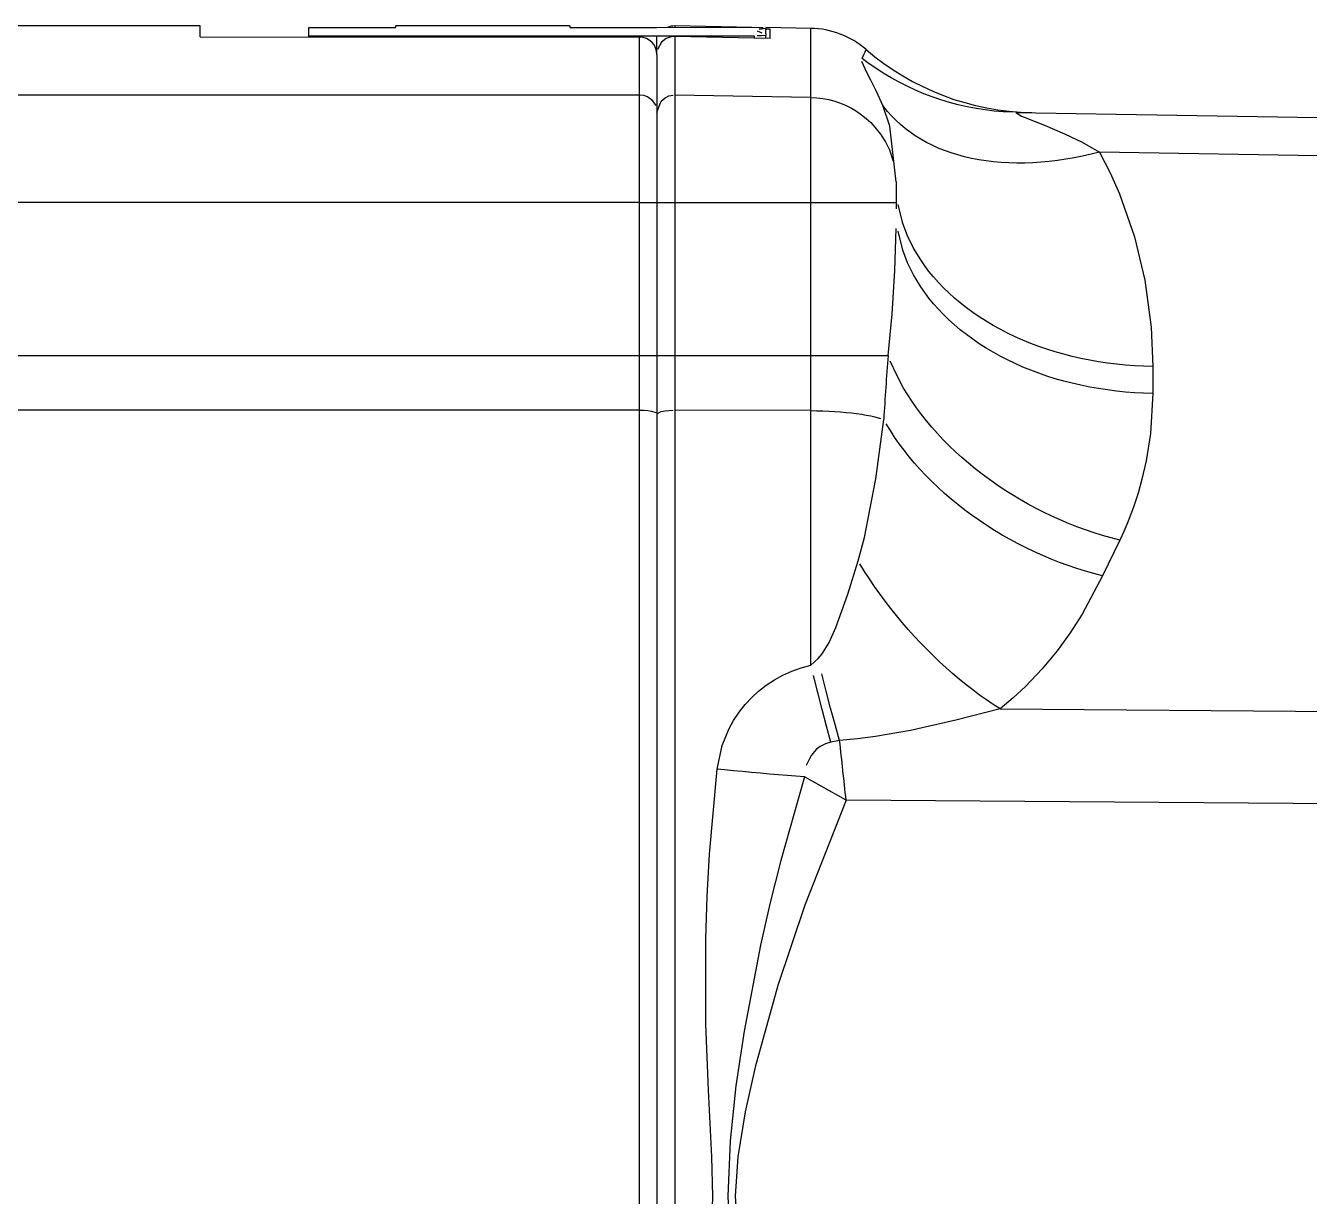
# Model space of a CAD drawing. Header units: millimetres. Extents: x 441156 to 441876, y 4514765 to 4515211.
# Drawn here: x 441490.7089 to 441490.8565, y 4514936.2016 to 4514936.3361 of the extents above; entities that cross this region are included whole.
import ezdxf

# ---------------------------------------------------------------- set-up
doc = ezdxf.new("R2010")
doc.units = ezdxf.units.MM
doc.layers.add('Collettore SL', color=7, linetype='Continuous')

msp = doc.modelspace()

# ---------------------------------------------------------------- linework, layer by layer
at = {"layer": 'Collettore SL', "color": 254, "linetype": 'Continuous'}
for p, q in [((441490.7290003175, 4514936.336063356), (441490.7012590252, 4514936.336063356)), ((441490.7290003175, 4514936.334767333), (441490.7290003175, 4514936.336063356)), ((441490.7415003174, 4514936.335865594), (441490.7515003174, 4514936.335865594)), ((441490.7415003174, 4514936.334906233), (441490.7415003174, 4514936.335865594)), ((441490.7715003174, 4514936.336063356), (441490.7515003174, 4514936.336063356)), ((441490.7515003174, 4514936.335865594), (441490.7515003174, 4514936.336063356)), ((441490.7715003174, 4514936.336063356), (441490.7715003174, 4514936.335859588)), ((441490.7715003174, 4514936.335859588), (441490.7815003174, 4514936.335859588)), ((441490.7815003174, 4514936.335859588), (441490.7926849187, 4514936.335873598)), ((441490.7835352222, 4514936.336027836), (441490.7835352222, 4514936.335862175)), ((441490.7923921827, 4514936.335873238), (441490.7835352222, 4514936.336027836)), ((441490.7991748415, 4514936.335754846), (441490.793997499, 4514936.335845216)), ((441490.7940003175, 4514936.335843164), (441490.7940003175, 4514936.335754317)), ((441490.7290003175, 4514936.334767333), (441490.7795003174, 4514936.334753773)), ((441490.7415003174, 4514936.334763983), (441490.7415003174, 4514936.334906233)), ((441490.7415003174, 4514936.334906233), (441490.7815003174, 4514936.334906233)), ((441490.7795003174, 4514936.328120897), (441490.7795003174, 4514936.334753773)), ((441490.7815003174, 4514936.334912981), (441490.7834742301, 4514936.334906988)), ((441490.7815003174, 4514936.334906233), (441490.7815003174, 4514936.334912981)), ((441490.7815003174, 4514936.332762242), (441490.7815003174, 4514936.334906233)), ((441490.7834742301, 4514936.334906988), (441490.7926849187, 4514936.334878815)), ((441490.7835352222, 4514936.33481425), (441490.7835352222, 4514936.328085786)), ((441490.7945003174, 4514936.334588137), (441490.7835352222, 4514936.33481425)), ((441490.7926849187, 4514936.334878815), (441490.7926848975, 4514936.334625607)), ((441490.7940003175, 4514936.335126411), (441490.7940003175, 4514936.335754317)), ((441490.7945003174, 4514936.335671699), (441490.7940003175, 4514936.335679854)), ((441490.7940003175, 4514936.335126411), (441490.7940003175, 4514936.33495097)), ((441490.7940003175, 4514936.334598458), (441490.7940003175, 4514936.33495097)), ((441490.7945003174, 4514936.334588137), (441490.7945003174, 4514936.335671699)), ((441490.7991748415, 4514936.327815938), (441490.7991748415, 4514936.335754846)), ((441490.7815003174, 4514936.332753951), (441490.7815003174, 4514936.332762242)), ((441490.7815003174, 4514936.33274942), (441490.7815003174, 4514936.326143919)), ((441490.5335003174, 4514936.328120897), (441490.7795003174, 4514936.328120897)), ((441490.7795003174, 4514936.315764782), (441490.7795003174, 4514936.328120897)), ((441490.7835352222, 4514936.328085786), (441490.7835352222, 4514936.315764782)), ((441490.7991748415, 4514936.327815938), (441490.7835352222, 4514936.328085786)), ((441490.7991748415, 4514936.315764782), (441490.7991748415, 4514936.327815938)), ((441490.7815003174, 4514936.326143919), (441490.7815003174, 4514936.315764782)), ((441490.8227523857, 4514936.326103992), (441490.9240875795, 4514936.324335179)), ((441490.9240875795, 4514936.31994245), (441490.8323637774, 4514936.321543495)), ((441490.8090003174, 4514936.318119437), (441490.8090003174, 4514936.317932552)), ((441490.8090003174, 4514936.317932552), (441490.8090003174, 4514936.315764782)), ((441490.7795003174, 4514936.315764782), (441490.5335003174, 4514936.315764782)), ((441490.7795003174, 4514936.298153319), (441490.7795003174, 4514936.315764782)), ((441490.7795003174, 4514936.315764782), (441490.7815003174, 4514936.315764782)), ((441490.7815003174, 4514936.315764782), (441490.7835352222, 4514936.315764782)), ((441490.7815003174, 4514936.315764782), (441490.7815003174, 4514936.298153319)), ((441490.7835352222, 4514936.315764782), (441490.7835352222, 4514936.298153319)), ((441490.7835352222, 4514936.315764782), (441490.7991748415, 4514936.315764782)), ((441490.7991748415, 4514936.298153319), (441490.7991748415, 4514936.315764782)), ((441490.7991748415, 4514936.315764782), (441490.8090003174, 4514936.315764782)), ((441490.8090003174, 4514936.315764782), (441490.8090003174, 4514936.315029655)), ((441490.5335003174, 4514936.298153319), (441490.7795003174, 4514936.298153319)), ((441490.7795003174, 4514936.291894717), (441490.7795003174, 4514936.298153319)), ((441490.7795003174, 4514936.298153319), (441490.7815003174, 4514936.298153319)), ((441490.7815003174, 4514936.298153319), (441490.7835352222, 4514936.298153319)), ((441490.7815003174, 4514936.298153319), (441490.7815003174, 4514936.291477477)), ((441490.7835352222, 4514936.298153319), (441490.7835352222, 4514936.291887308)), ((441490.7835352222, 4514936.298153319), (441490.7991748415, 4514936.298153319)), ((441490.7991748415, 4514936.291830356), (441490.7991748415, 4514936.298153319)), ((441490.7991748415, 4514936.298153319), (441490.8080558158, 4514936.298153319)), ((441490.8384767452, 4514936.296909464), (441490.8384767452, 4514936.293819682)), ((441490.7795003174, 4514936.291894717), (441490.5335003174, 4514936.291894717)), ((441490.7795003174, 4514936.11122973), (441490.7795003174, 4514936.291894717)), ((441490.7835352222, 4514936.291887308), (441490.7835352222, 4514936.111237139)), ((441490.7991748415, 4514936.291830356), (441490.7835352222, 4514936.291887308)), ((441490.7991748415, 4514936.262599472), (441490.7991748415, 4514936.291830356)), ((441490.7815003174, 4514936.291477477), (441490.7815003174, 4514936.11164697)), ((441490.8346987387, 4514936.276943347), (441490.8327155103, 4514936.272848988)), ((441490.7991748415, 4514936.262599472), (441490.8000148241, 4514936.26335065)), ((441490.8209411388, 4514936.257554938), (441490.9240875795, 4514936.256809176)), ((441490.8024935117, 4514936.253926668), (441490.8014796992, 4514936.253735189)), ((441490.8032317472, 4514936.247077992), (441490.7984533617, 4514936.24977179)), ((441490.9240875795, 4514936.24620419), (441490.8032317472, 4514936.247077992))]:
    msp.add_line(p, q, dxfattribs=at)
for points in [[(441490.7926849187, 4514936.335873598, 0), (441490.7927887762, 4514936.335873624, 0), (441490.7928923685, 4514936.335873448, 0), (441490.7929979389, 4514936.335873056, 0), (441490.7931017014, 4514936.335872453, 0), (441490.7932000724, 4514936.335871668, 0), (441490.7932953424, 4514936.335870691, 0), (441490.7933894379, 4514936.33586949, 0), (441490.793478868, 4514936.3358681, 0), (441490.7935606733, 4514936.335866572, 0), (441490.7936368918, 4514936.335864882, 0), (441490.7937089166, 4514936.335862982, 0), (441490.7937739451, 4514936.335860931, 0), (441490.7938299723, 4514936.335858805, 0), (441490.7938785549, 4514936.335856561, 0), (441490.7939203965, 4514936.335854144, 0), (441490.7939536971, 4514936.335851632, 0), (441490.7939738538, 4514936.335849585, 0), (441490.7939883864, 4514936.335847499, 0), (441490.7939973276, 4514936.335845342, 0), (441490.7940003175, 4514936.335843164, 0)], [(441490.7825526534, 4514936.334578421, 0), (441490.7825076577, 4514936.334553494, 0), (441490.7824633575, 4514936.334527321, 0), (441490.782419468, 4514936.334499724, 0), (441490.7823764576, 4514936.334470997, 0), (441490.7822913497, 4514936.334408901, 0), (441490.7822100592, 4514936.334342453, 0), (441490.7821608681, 4514936.334298478, 0), (441490.7821135853, 4514936.334253257, 0), (441490.7820241331, 4514936.334158774, 0), (441490.7819408522, 4514936.334058418, 0), (441490.781865134, 4514936.333954239, 0), (441490.7818164288, 4514936.333879086, 0), (441490.7817715299, 4514936.333802775, 0), (441490.7816922499, 4514936.333646062, 0), (441490.7816261863, 4514936.333482951, 0), (441490.7815742336, 4514936.333316526, 0), (441490.7815427411, 4514936.333181952, 0), (441490.7815199749, 4514936.333046182, 0), (441490.7815058081, 4514936.33290869, 0), (441490.7815003804, 4514936.332770535, 0), (441490.7815003174, 4514936.332753951, 0)], [(441490.7940003175, 4514936.33495097, 0), (441490.7939960193, 4514936.334945071, 0), (441490.793983035, 4514936.334939155, 0), (441490.7939608902, 4514936.334933179, 0), (441490.7939296703, 4514936.334927276, 0), (441490.7938912812, 4514936.334921732, 0), (441490.7938446895, 4514936.33491634, 0), (441490.7937891919, 4514936.334911069, 0), (441490.7937256247, 4514936.334906043, 0), (441490.7936574944, 4514936.334901506, 0), (441490.793582577, 4514936.334897275, 0), (441490.7935000208, 4514936.334893336, 0), (441490.7934113221, 4514936.33488979, 0), (441490.793321245, 4514936.334886804, 0), (441490.7932265723, 4514936.334884245, 0), (441490.7931264043, 4514936.334882113, 0), (441490.7930227256, 4514936.334880479, 0), (441490.7929401692, 4514936.334879566, 0), (441490.7928563699, 4514936.334878979, 0), (441490.7927708955, 4514936.334878725, 0), (441490.7926849187, 4514936.334878815, 0)], [(441490.7940003175, 4514936.335754317, 0), (441490.7935716921, 4514936.335696205, 0), (441490.7932621976, 4514936.335632272, 0), (441490.7930711693, 4514936.335561375, 0), (441490.7930053282, 4514936.335484757, 0), (441490.7930052925, 4514936.335482865, 0)], [(441490.7930052925, 4514936.335482865, 0), (441490.7930646281, 4514936.335403058, 0), (441490.7932479503, 4514936.335316343, 0), (441490.793561087, 4514936.335223448, 0), (441490.7940003175, 4514936.335126411, 0)], [(441490.8074720755, 4514936.326910855, 0), (441490.8067478666, 4514936.328513678, 0), (441490.8060807625, 4514936.329808286, 0), (441490.8056079331, 4514936.330689804, 0), (441490.8052584524, 4514936.33138962, 0), (441490.8050581708, 4514936.331949321, 0), (441490.8050692275, 4514936.332304409, 0)], [(441490.8223213087, 4514936.326114639, 0), (441490.8212792407, 4514936.32616621, 0), (441490.8202396055, 4514936.32625425, 0), (441490.8192036696, 4514936.326378652, 0), (441490.8181726951, 4514936.326539264, 0), (441490.8171479382, 4514936.32673589, 0), (441490.8161306474, 4514936.326968292, 0), (441490.8151220619, 4514936.327236186, 0), (441490.8141234108, 4514936.327539245, 0), (441490.8131359107, 4514936.3278771, 0), (441490.8121607646, 4514936.328249339, 0), (441490.8111991606, 4514936.328655509, 0), (441490.8102522704, 4514936.329095116, 0), (441490.8093212476, 4514936.329567623, 0), (441490.8084072263, 4514936.330072455, 0), (441490.8075113205, 4514936.330608997, 0), (441490.8066346213, 4514936.331176596, 0), (441490.805778197, 4514936.331774559, 0), (441490.8050692275, 4514936.332304409, 0)], [(441490.7795003174, 4514936.328120897, 0), (441490.7795701164, 4514936.328119692, 0), (441490.7796398304, 4514936.328116081, 0), (441490.7797093744, 4514936.328110066, 0), (441490.7797786637, 4514936.328101656, 0), (441490.7798476138, 4514936.328090861, 0), (441490.7799161408, 4514936.328077695, 0), (441490.7799841612, 4514936.328062172, 0), (441490.7800515922, 4514936.328044312, 0), (441490.7801183514, 4514936.328024137, 0), (441490.7801843577, 4514936.328001671, 0), (441490.7802495306, 4514936.327976941, 0), (441490.7803137907, 4514936.327949977, 0), (441490.7803770597, 4514936.327920815, 0), (441490.7804392605, 4514936.327889486, 0), (441490.7805003175, 4514936.327856032, 0), (441490.780560156, 4514936.327820491, 0), (441490.7806187032, 4514936.327782908, 0), (441490.7806758879, 4514936.327743327, 0), (441490.7807316404, 4514936.327701799, 0), (441490.7807858926, 4514936.327658372, 0), (441490.7808385786, 4514936.327613099, 0), (441490.7808896342, 4514936.327566038, 0), (441490.780938997, 4514936.327517243, 0), (441490.7809866071, 4514936.327466775, 0), (441490.7810324063, 4514936.327414695, 0), (441490.781076339, 4514936.327361068, 0), (441490.7811183514, 4514936.327305957, 0), (441490.7811583926, 4514936.32724943, 0), (441490.7811964136, 4514936.327191557, 0), (441490.7812323683, 4514936.327132408, 0), (441490.7812662126, 4514936.327072053, 0), (441490.7812979055, 4514936.327010568, 0), (441490.7813274083, 4514936.326948028, 0), (441490.7813546851, 4514936.326884507, 0), (441490.7813797027, 4514936.326820085, 0), (441490.7814024304, 4514936.326754838, 0), (441490.7814228408, 4514936.326688848, 0), (441490.7814409089, 4514936.326622193, 0), (441490.7814566126, 4514936.326554955, 0), (441490.7814699329, 4514936.326487217, 0), (441490.7814808536, 4514936.32641906, 0), (441490.7814893613, 4514936.326350569, 0), (441490.7814954455, 4514936.326281825, 0), (441490.7814990991, 4514936.326212914, 0), (441490.7815003174, 4514936.326143919, 0)], [(441490.7815003174, 4514936.326109109, 0), (441490.7815015358, 4514936.326178105, 0), (441490.7815051893, 4514936.326247016, 0), (441490.7815112736, 4514936.32631576, 0), (441490.7815197813, 4514936.326384251, 0), (441490.7815307019, 4514936.326452407, 0), (441490.7815440223, 4514936.326520146, 0), (441490.781559726, 4514936.326587383, 0), (441490.7815777941, 4514936.326654037, 0), (441490.7815982044, 4514936.326720029, 0), (441490.7816209322, 4514936.326785275, 0), (441490.7816459498, 4514936.326849698, 0), (441490.7816732265, 4514936.326913218, 0), (441490.7817027293, 4514936.326975759, 0), (441490.7817344223, 4514936.327037244, 0), (441490.7817682666, 4514936.327097598, 0), (441490.7818042212, 4514936.327156748, 0), (441490.7818422423, 4514936.327214621, 0), (441490.7818822835, 4514936.327271148, 0), (441490.7819242959, 4514936.327326259, 0), (441490.7819682285, 4514936.327379886, 0), (441490.7820140278, 4514936.327431966, 0), (441490.7820616378, 4514936.327482433, 0), (441490.7821110007, 4514936.327531228, 0), (441490.7821620562, 4514936.32757829, 0), (441490.7822147422, 4514936.327623562, 0), (441490.7822689945, 4514936.327666989, 0), (441490.7823247469, 4514936.327708518, 0), (441490.7823819316, 4514936.327748098, 0), (441490.7824404789, 4514936.327785682, 0), (441490.7825003174, 4514936.327821222, 0), (441490.7825613743, 4514936.327854677, 0), (441490.7826235751, 4514936.327886005, 0), (441490.7826868441, 4514936.327915168, 0), (441490.7827511043, 4514936.327942131, 0), (441490.7828162771, 4514936.32796686, 0), (441490.7828822834, 4514936.327989327, 0), (441490.7829490427, 4514936.328009502, 0), (441490.7830164736, 4514936.328027363, 0), (441490.7830844941, 4514936.328042885, 0), (441490.7831530211, 4514936.328056052, 0), (441490.7832219712, 4514936.328066847, 0), (441490.7832912605, 4514936.328075257, 0), (441490.7833608045, 4514936.328081272, 0), (441490.7834305184, 4514936.328084883, 0), (441490.7835003174, 4514936.328086087, 0), (441490.7835352222, 4514936.328085786, 0)], [(441490.7991748415, 4514936.327815938, 0), (441490.799523677, 4514936.327803897, 0), (441490.7998718749, 4514936.327779829, 0), (441490.8002190109, 4514936.327743763, 0), (441490.8005646621, 4514936.327695744, 0), (441490.8009084074, 4514936.32763583, 0), (441490.801249828, 4514936.327564094, 0), (441490.8015885079, 4514936.327480623, 0), (441490.8019240345, 4514936.327385521, 0), (441490.8022559989, 4514936.3272789, 0), (441490.8025839969, 4514936.327160893, 0), (441490.8029076287, 4514936.327031642, 0), (441490.8032265001, 4514936.326891306, 0), (441490.8035402224, 4514936.326740054, 0), (441490.8038484136, 4514936.326578073, 0), (441490.8041506982, 4514936.326405558, 0), (441490.8044467078, 4514936.32622272, 0), (441490.8047360818, 4514936.326029781, 0), (441490.8050184677, 4514936.325826977, 0), (441490.8052935213, 4514936.325614556, 0), (441490.8055609077, 4514936.325392774, 0), (441490.805820301, 4514936.325161904, 0), (441490.8060713852, 4514936.324922225, 0), (441490.8063138544, 4514936.324674032, 0), (441490.8065474132, 4514936.324417624, 0), (441490.806771777, 4514936.324153315, 0), (441490.8069866725, 4514936.323881428, 0), (441490.8071918379, 4514936.323602293, 0), (441490.8073870231, 4514936.323316249, 0), (441490.8075719904, 4514936.323023647, 0), (441490.8077465145, 4514936.322724842, 0), (441490.8079103827, 4514936.322420198, 0), (441490.8080633953, 4514936.322110088, 0), (441490.808205366, 4514936.321794886, 0), (441490.8083361217, 4514936.32147498, 0), (441490.8084555032, 4514936.321150757, 0), (441490.808563365, 4514936.320822614, 0), (441490.8086595757, 4514936.32049095, 0), (441490.8087440181, 4514936.320156168, 0), (441490.8088165892, 4514936.319818677, 0), (441490.8088772008, 4514936.319478889, 0), (441490.808925779, 4514936.319137217, 0), (441490.8089622644, 4514936.318794076, 0), (441490.8089866128, 4514936.318449887, 0), (441490.8089987944, 4514936.318105067, 0), (441490.8090003174, 4514936.317932552, 0)], [(441490.8090003174, 4514936.318119437, 0), (441490.8088276311, 4514936.321349774, 0), (441490.8082589931, 4514936.324518643, 0), (441490.8079102145, 4514936.325719776, 0), (441490.8074720755, 4514936.326910855, 0)], [(441490.8323637774, 4514936.321543495, 0), (441490.8313906142, 4514936.321296198, 0), (441490.8304192746, 4514936.321075044, 0), (441490.8294509419, 4514936.320880301, 0), (441490.828486796, 4514936.320712208, 0), (441490.8275280115, 4514936.320570968, 0), (441490.8265757565, 4514936.320456754, 0), (441490.8256311912, 4514936.320369706, 0), (441490.8246954664, 4514936.320309929, 0), (441490.8237697223, 4514936.320277495, 0), (441490.8228550864, 4514936.320272446, 0), (441490.8219526734, 4514936.320294785, 0), (441490.8210635826, 4514936.320344487, 0), (441490.8201888972, 4514936.320421491, 0), (441490.8193296829, 4514936.320525703, 0), (441490.8184869866, 4514936.320656997, 0), (441490.8176618349, 4514936.320815211, 0), (441490.8168552331, 4514936.321000154, 0), (441490.816068164, 4514936.3212116, 0), (441490.8153015865, 4514936.321449291, 0), (441490.8145564345, 4514936.321712938, 0), (441490.8138336159, 4514936.32200222, 0), (441490.8131340113, 4514936.322316784, 0), (441490.8124584732, 4514936.322656247, 0), (441490.8118078245, 4514936.323020196, 0), (441490.811182858, 4514936.323408186, 0), (441490.8105843349, 4514936.323819745, 0), (441490.8100129848, 4514936.324254372, 0), (441490.8094695035, 4514936.324711538, 0), (441490.8089545532, 4514936.325190685, 0), (441490.8084687614, 4514936.32569123, 0), (441490.8080127198, 4514936.326212562, 0), (441490.8075869842, 4514936.326754047, 0), (441490.8074720755, 4514936.326910855, 0)], [(441490.8227523857, 4514936.326103992, 0), (441490.8223213087, 4514936.326114639, 0)], [(441490.8227523857, 4514936.326103992, 0), (441490.8226994909, 4514936.326103348, 0), (441490.8226578943, 4514936.32609928, 0), (441490.8226282076, 4514936.326091628, 0), (441490.8226113385, 4514936.326080539, 0), (441490.8226071646, 4514936.326064931, 0), (441490.8226172325, 4514936.326045313, 0), (441490.8226556662, 4514936.326010892, 0), (441490.8227218079, 4514936.325968847, 0), (441490.8228156052, 4514936.325918932, 0), (441490.822934084, 4514936.32586232, 0), (441490.8230358239, 4514936.325816648, 0), (441490.8231481315, 4514936.325768129, 0), (441490.8234023579, 4514936.325662646, 0), (441490.8236930298, 4514936.325546068, 0), (441490.8240103184, 4514936.325421152, 0), (441490.824480854, 4514936.325237451, 0), (441490.8249798538, 4514936.325042353, 0), (441490.8260466109, 4514936.324617334, 0), (441490.8271828347, 4514936.324145113, 0), (441490.8283500634, 4514936.323631785, 0), (441490.830358852, 4514936.322661127, 0), (441490.8323637774, 4514936.321543495, 0)], [(441490.8323637774, 4514936.321543495, 0), (441490.8335972466, 4514936.319158114, 0), (441490.8346762037, 4514936.316737117, 0), (441490.8363985902, 4514936.311816243, 0), (441490.8364102509, 4514936.311776134, 0), (441490.8375813381, 4514936.306823462, 0), (441490.8382944339, 4514936.30143078, 0), (441490.8384314309, 4514936.299171421, 0), (441490.8384767452, 4514936.296909464, 0)], [(441490.8384767452, 4514936.296909464, 0), (441490.8374302388, 4514936.296935305, 0), (441490.8363856451, 4514936.296986955, 0), (441490.8353442372, 4514936.297064353, 0), (441490.8343072835, 4514936.297167403, 0), (441490.8332760476, 4514936.297295979, 0), (441490.8322517858, 4514936.297449926, 0), (441490.8312357461, 4514936.297629056, 0), (441490.8302291663, 4514936.297833149, 0), (441490.8292332728, 4514936.298061959, 0), (441490.828249279, 4514936.298315205, 0), (441490.8272783836, 4514936.29859258, 0), (441490.8263217696, 4514936.298893745, 0), (441490.8253806025, 4514936.299218333, 0), (441490.8244560289, 4514936.29956595, 0), (441490.8235491752, 4514936.299936172, 0), (441490.8226611465, 4514936.300328547, 0), (441490.8217930244, 4514936.300742597, 0), (441490.8209458668, 4514936.301177818, 0), (441490.8201207058, 4514936.301633681, 0), (441490.8193185466, 4514936.302109628, 0), (441490.8185403667, 4514936.302605081, 0), (441490.8177871141, 4514936.303119436, 0), (441490.8170597064, 4514936.303652066, 0), (441490.8163590301, 4514936.304202323, 0), (441490.8156859386, 4514936.304769535, 0), (441490.8150412522, 4514936.305353012, 0), (441490.8144257562, 4514936.305952042, 0), (441490.8138402005, 4514936.306565898, 0), (441490.8132852985, 4514936.307193829, 0), (441490.8127617263, 4514936.307835071, 0), (441490.8122701218, 4514936.308488843, 0), (441490.8118110839, 4514936.309154349, 0), (441490.8113851719, 4514936.309830777, 0), (441490.8109929047, 4514936.310517304, 0), (441490.8106347602, 4514936.311213093, 0), (441490.8103111748, 4514936.311917296, 0), (441490.8100225427, 4514936.312629055, 0), (441490.8097692155, 4514936.313347504, 0), (441490.8095515019, 4514936.314071766, 0), (441490.8093696673, 4514936.31480096, 0), (441490.8092239329, 4514936.315534197, 0), (441490.8091144765, 4514936.316270583, 0), (441490.8090414314, 4514936.317009223, 0), (441490.8090048866, 4514936.317749214, 0), (441490.8090003174, 4514936.318119437, 0)], [(441490.8080558158, 4514936.298153319, 0), (441490.8081820835, 4514936.299263595, 0), (441490.8082894776, 4514936.300288225, 0), (441490.8083813199, 4514936.301236221, 0), (441490.8084602701, 4514936.302115763, 0), (441490.8085284677, 4514936.302934184, 0), (441490.8085876426, 4514936.303698018, 0), (441490.8086392017, 4514936.304413055, 0), (441490.8086842948, 4514936.305084421, 0), (441490.8087238673, 4514936.305716649, 0), (441490.8087587002, 4514936.306313748, 0), (441490.8087894424, 4514936.306879275, 0), (441490.8088166355, 4514936.307416382, 0), (441490.8088407337, 4514936.307927875, 0), (441490.8088621197, 4514936.308416258, 0), (441490.8088811171, 4514936.308883767, 0), (441490.8088980009, 4514936.309332411, 0), (441490.8089130049, 4514936.309763995, 0), (441490.8089263294, 4514936.310180152, 0), (441490.8089381458, 4514936.310582359, 0), (441490.8089486014, 4514936.310971959, 0), (441490.8089578227, 4514936.311350181, 0), (441490.808965919, 4514936.311718147, 0), (441490.808972984, 4514936.312076893, 0), (441490.8089790988, 4514936.312427375, 0), (441490.8089843328, 4514936.312770481, 0), (441490.8089887456, 4514936.313107041, 0), (441490.808992388, 4514936.31343783, 0), (441490.8089953031, 4514936.313763581, 0), (441490.8089975267, 4514936.314084991, 0), (441490.8089990886, 4514936.314402719, 0), (441490.8090000127, 4514936.314717403, 0), (441490.8090003174, 4514936.315029655, 0)], [(441490.8384767452, 4514936.293819682, 0), (441490.8374302388, 4514936.293845523, 0), (441490.8363856451, 4514936.293897174, 0), (441490.8353442372, 4514936.293974571, 0), (441490.8343072835, 4514936.294077621, 0), (441490.8332760476, 4514936.294206197, 0), (441490.8322517858, 4514936.294360144, 0), (441490.8312357461, 4514936.294539274, 0), (441490.8302291663, 4514936.294743367, 0), (441490.8292332728, 4514936.294972177, 0), (441490.828249279, 4514936.295225423, 0), (441490.8272783836, 4514936.295502798, 0), (441490.8263217696, 4514936.295803963, 0), (441490.8253806025, 4514936.296128552, 0), (441490.8244560289, 4514936.296476169, 0), (441490.8235491752, 4514936.296846391, 0), (441490.8226611465, 4514936.297238765, 0), (441490.8217930244, 4514936.297652815, 0), (441490.8209458668, 4514936.298088037, 0), (441490.8201207058, 4514936.298543899, 0), (441490.8193185466, 4514936.299019847, 0), (441490.8185403667, 4514936.299515299, 0), (441490.8177871141, 4514936.300029655, 0), (441490.8170597064, 4514936.300562285, 0), (441490.8163590301, 4514936.301112541, 0), (441490.8156859386, 4514936.301679753, 0), (441490.8150412522, 4514936.30226323, 0), (441490.8144257562, 4514936.302862261, 0), (441490.8138402005, 4514936.303476116, 0), (441490.8132852985, 4514936.304104047, 0), (441490.8127617263, 4514936.304745289, 0), (441490.8122701218, 4514936.305399062, 0), (441490.8118110839, 4514936.306064568, 0), (441490.8113851719, 4514936.306740995, 0), (441490.8109929047, 4514936.307427523, 0), (441490.8106347602, 4514936.308123311, 0), (441490.8103111748, 4514936.308827514, 0), (441490.8100225427, 4514936.309539273, 0), (441490.8097692155, 4514936.310257723, 0), (441490.8095515019, 4514936.310981984, 0), (441490.8093696673, 4514936.311711178, 0), (441490.8092239329, 4514936.312444416, 0), (441490.8091144765, 4514936.313180802, 0), (441490.8090414314, 4514936.313919442, 0), (441490.8090048866, 4514936.314659433, 0), (441490.8090003174, 4514936.315029655, 0)], [(441490.8346987387, 4514936.276943347, 0), (441490.8337059267, 4514936.277202585, 0), (441490.8327149622, 4514936.277487348, 0), (441490.8317270526, 4514936.27779729, 0), (441490.8307434013, 4514936.278132032, 0), (441490.8297652069, 4514936.278491167, 0), (441490.8287936611, 4514936.278874258, 0), (441490.8278299477, 4514936.279280837, 0), (441490.8268752407, 4514936.279710408, 0), (441490.8259307034, 4514936.280162451, 0), (441490.8249974864, 4514936.280636411, 0), (441490.8240767268, 4514936.281131715, 0), (441490.8231695464, 4514936.281647756, 0), (441490.8222770504, 4514936.282183906, 0), (441490.8214003263, 4514936.282739513, 0), (441490.8205404421, 4514936.283313898, 0), (441490.8196984454, 4514936.283906364, 0), (441490.8188753622, 4514936.284516187, 0), (441490.8180721953, 4514936.285142626, 0), (441490.8172899231, 4514936.285784915, 0), (441490.8165294988, 4514936.286442274, 0), (441490.8157918488, 4514936.2871139, 0), (441490.8150778718, 4514936.287798977, 0), (441490.8143884378, 4514936.288496668, 0), (441490.8137243866, 4514936.289206126, 0), (441490.8130865272, 4514936.289926483, 0), (441490.812475637, 4514936.290656864, 0), (441490.81189246, 4514936.291396378, 0), (441490.8113377069, 4514936.292144124, 0), (441490.8108120535, 4514936.292899192, 0), (441490.8103161402, 4514936.293660661, 0), (441490.8098505713, 4514936.294427603, 0), (441490.8094159139, 4514936.295199085, 0), (441490.8090126977, 4514936.295974166, 0), (441490.8086414138, 4514936.296751902, 0), (441490.8083025146, 4514936.297531346, 0), (441490.8080558158, 4514936.298153319, 0)], [(441490.8384767452, 4514936.293819682, 0), (441490.8384734586, 4514936.293307006, 0), (441490.8384635866, 4514936.292794085, 0), (441490.8384471055, 4514936.292280835, 0), (441490.8384239837, 4514936.291767173, 0), (441490.8383941822, 4514936.291253019, 0), (441490.8383576542, 4514936.29073829, 0), (441490.838314345, 4514936.290222907, 0), (441490.8382641923, 4514936.289706792, 0), (441490.8382071257, 4514936.289189866, 0), (441490.838143067, 4514936.288672056, 0), (441490.8380719296, 4514936.288153288, 0), (441490.8379936193, 4514936.28763349, 0), (441490.8379080329, 4514936.287112594, 0), (441490.8378150595, 4514936.286590532, 0), (441490.8377145794, 4514936.286067244, 0), (441490.8376064642, 4514936.285542666, 0), (441490.8374905772, 4514936.285016743, 0), (441490.8373667725, 4514936.284489423, 0), (441490.8372348955, 4514936.283960656, 0), (441490.8370947825, 4514936.283430399, 0), (441490.8369462606, 4514936.282898613, 0), (441490.836789148, 4514936.282365263, 0), (441490.8366232531, 4514936.281830324, 0), (441490.8364483753, 4514936.281293771, 0), (441490.8362643043, 4514936.280755593, 0), (441490.8360708203, 4514936.280215782, 0), (441490.8358676942, 4514936.279674339, 0), (441490.835654687, 4514936.279131275, 0), (441490.8354315503, 4514936.278586607, 0), (441490.8351980264, 4514936.278040369, 0), (441490.834953848, 4514936.277492598, 0), (441490.8346987387, 4514936.276943347, 0)], [(441490.7795003174, 4514936.291894717, 0), (441490.7795701164, 4514936.291894463, 0), (441490.7796398304, 4514936.291893701, 0), (441490.7797093744, 4514936.291892432, 0), (441490.7797786637, 4514936.291890657, 0), (441490.7798476138, 4514936.291888379, 0), (441490.7799161408, 4514936.291885599, 0), (441490.7799841612, 4514936.291882323, 0), (441490.7800515922, 4514936.291878554, 0), (441490.7801183514, 4514936.291874296, 0), (441490.7801843577, 4514936.291869555, 0), (441490.7802495306, 4514936.291864336, 0), (441490.7803137907, 4514936.291858645, 0), (441490.7803770597, 4514936.29185249, 0), (441490.7804392605, 4514936.291845879, 0), (441490.7805003175, 4514936.291838817, 0), (441490.780560156, 4514936.291831316, 0), (441490.7806187032, 4514936.291823385, 0), (441490.7806758879, 4514936.291815031, 0), (441490.7807316404, 4514936.291806267, 0), (441490.7807858926, 4514936.291797101, 0), (441490.7808385786, 4514936.291787547, 0), (441490.7808896342, 4514936.291777615, 0), (441490.780938997, 4514936.291767317, 0), (441490.7809866071, 4514936.291756665, 0), (441490.7810324063, 4514936.291745674, 0), (441490.781076339, 4514936.291734356, 0), (441490.7811183514, 4514936.291722725, 0), (441490.7811583926, 4514936.291710795, 0), (441490.7811964136, 4514936.291698581, 0), (441490.7812323683, 4514936.291686097, 0), (441490.7812662126, 4514936.291673359, 0), (441490.7812979055, 4514936.291660383, 0), (441490.7813274083, 4514936.291647184, 0), (441490.7813546851, 4514936.291633778, 0), (441490.7813797027, 4514936.291620182, 0), (441490.7814024304, 4514936.291606411, 0), (441490.7814228408, 4514936.291592484, 0), (441490.7814409089, 4514936.291578417, 0), (441490.7814566126, 4514936.291564226, 0), (441490.7814699329, 4514936.29154993, 0), (441490.7814808536, 4514936.291535546, 0), (441490.7814893613, 4514936.291521091, 0), (441490.7814954455, 4514936.291506582, 0), (441490.7814990991, 4514936.291492038, 0), (441490.7815003174, 4514936.291477477, 0)], [(441490.7815003174, 4514936.291470131, 0), (441490.7815015358, 4514936.291484692, 0), (441490.7815051893, 4514936.291499236, 0), (441490.7815112736, 4514936.291513744, 0), (441490.7815197813, 4514936.291528199, 0), (441490.7815307019, 4514936.291542583, 0), (441490.7815440223, 4514936.29155688, 0), (441490.781559726, 4514936.29157107, 0), (441490.7815777941, 4514936.291585137, 0), (441490.7815982044, 4514936.291599065, 0), (441490.7816209322, 4514936.291612835, 0), (441490.7816459498, 4514936.291626431, 0), (441490.7816732265, 4514936.291639837, 0), (441490.7817027293, 4514936.291653037, 0), (441490.7817344223, 4514936.291666013, 0), (441490.7817682666, 4514936.291678751, 0), (441490.7818042212, 4514936.291691234, 0), (441490.7818422423, 4514936.291703449, 0), (441490.7818822835, 4514936.291715378, 0), (441490.7819242959, 4514936.291727009, 0), (441490.7819682285, 4514936.291738328, 0), (441490.7820140278, 4514936.291749319, 0), (441490.7820616378, 4514936.29175997, 0), (441490.7821110007, 4514936.291770268, 0), (441490.7821620562, 4514936.291780201, 0), (441490.7822147422, 4514936.291789755, 0), (441490.7822689945, 4514936.29179892, 0), (441490.7823247469, 4514936.291807685, 0), (441490.7823819316, 4514936.291816038, 0), (441490.7824404789, 4514936.29182397, 0), (441490.7825003174, 4514936.291831471, 0), (441490.7825613743, 4514936.291838531, 0), (441490.7826235751, 4514936.291845144, 0), (441490.7826868441, 4514936.291851299, 0), (441490.7827511043, 4514936.291856989, 0), (441490.7828162771, 4514936.291862208, 0), (441490.7828822834, 4514936.29186695, 0), (441490.7829490427, 4514936.291871208, 0), (441490.7830164736, 4514936.291874977, 0), (441490.7830844941, 4514936.291878253, 0), (441490.7831530211, 4514936.291881032, 0), (441490.7832219712, 4514936.29188331, 0), (441490.7832912605, 4514936.291885085, 0), (441490.7833608045, 4514936.291886355, 0), (441490.7834305184, 4514936.291887117, 0), (441490.7835003174, 4514936.291887371, 0), (441490.7835352222, 4514936.291887308, 0)], [(441490.7991748415, 4514936.291830356, 0), (441490.799523677, 4514936.291827815, 0), (441490.7998718749, 4514936.291822735, 0), (441490.8002190109, 4514936.291815124, 0), (441490.8005646621, 4514936.291804989, 0), (441490.8009084074, 4514936.291792344, 0), (441490.801249828, 4514936.291777205, 0), (441490.8015885079, 4514936.291759588, 0), (441490.8019240345, 4514936.291739517, 0), (441490.8022559989, 4514936.291717014, 0), (441490.8025839969, 4514936.291692109, 0), (441490.8029076287, 4514936.29166483, 0), (441490.8032265001, 4514936.291635212, 0), (441490.8035402224, 4514936.291603291, 0), (441490.8038484136, 4514936.291569105, 0), (441490.8041506982, 4514936.291532696, 0), (441490.8044467078, 4514936.291494108, 0), (441490.8047360818, 4514936.291453389, 0), (441490.8050184677, 4514936.291410587, 0), (441490.8052935213, 4514936.291365756, 0), (441490.8055609077, 4514936.291318948, 0), (441490.805820301, 4514936.291270223, 0), (441490.8060713852, 4514936.29121964, 0), (441490.8063138544, 4514936.291167258, 0), (441490.8065474132, 4514936.291113144, 0), (441490.806771777, 4514936.291057361, 0), (441490.8069866725, 4514936.29099998, 0), (441490.8071918379, 4514936.290941069, 0), (441490.8073870231, 4514936.2908807, 0), (441490.8075600087, 4514936.290823095, 0)], [(441490.8046164158, 4514936.274560487, 0), (441490.8049973901, 4514936.275910598, 0), (441490.8053425064, 4514936.277269473, 0), (441490.8066609636, 4514936.284012259, 0), (441490.8075600087, 4514936.290823095, 0)], [(441490.8327155103, 4514936.272848988, 0), (441490.8317222057, 4514936.273107184, 0), (441490.8307307491, 4514936.273390907, 0), (441490.8297423486, 4514936.27369981, 0), (441490.8287582083, 4514936.274033518, 0), (441490.8277795272, 4514936.274391623, 0), (441490.8268074978, 4514936.274773691, 0), (441490.8258433042, 4514936.275179254, 0), (441490.8248881213, 4514936.27560782, 0), (441490.8239431127, 4514936.276058865, 0), (441490.8230094298, 4514936.276531841, 0), (441490.8220882103, 4514936.277026171, 0), (441490.8211805763, 4514936.277541252, 0), (441490.8202876337, 4514936.278076458, 0), (441490.8194104705, 4514936.278631136, 0), (441490.8185501554, 4514936.279204611, 0), (441490.8177077364, 4514936.279796183, 0), (441490.81688424, 4514936.280405132, 0), (441490.8160806694, 4514936.281030716, 0), (441490.8152980037, 4514936.281672174, 0), (441490.8145371965, 4514936.282328723, 0), (441490.8137991746, 4514936.282999563, 0), (441490.8130848373, 4514936.283683877, 0), (441490.8123950548, 4514936.284380832, 0), (441490.8117306675, 4514936.285089578, 0), (441490.811092485, 4514936.285809251, 0), (441490.8104812846, 4514936.286538976, 0), (441490.8098978112, 4514936.287277863, 0), (441490.8093427754, 4514936.288025012, 0), (441490.8088168536, 4514936.288779512, 0), (441490.8083206866, 4514936.289540445, 0), (441490.8078548788, 4514936.290306881, 0), (441490.8075600087, 4514936.290823095, 0)], [(441490.8000148241, 4514936.26335065, 0), (441490.8001470215, 4514936.263474642, 0), (441490.8002708225, 4514936.263606613, 0), (441490.800500709, 4514936.263890707, 0), (441490.8007120359, 4514936.264194694, 0), (441490.8008960841, 4514936.264491019, 0), (441490.8012734709, 4514936.265183629, 0), (441490.8016788604, 4514936.266041937, 0), (441490.8020488332, 4514936.26691516, 0), (441490.8034212508, 4514936.270727958, 0), (441490.8046164158, 4514936.274560487, 0)], [(441490.8209411388, 4514936.257554938, 0), (441490.8201511482, 4514936.258063101, 0), (441490.819362758, 4514936.258596486, 0), (441490.8185769288, 4514936.259154444, 0), (441490.8177946178, 4514936.259736294, 0), (441490.8170167783, 4514936.260341327, 0), (441490.8162443579, 4514936.260968806, 0), (441490.8154782976, 4514936.261617968, 0), (441490.814719531, 4514936.26228802, 0), (441490.8139689823, 4514936.262978147, 0), (441490.813227566, 4514936.263687507, 0), (441490.8124961853, 4514936.264415238, 0), (441490.8117757314, 4514936.265160451, 0), (441490.8110670821, 4514936.265922238, 0), (441490.8103711007, 4514936.266699674, 0), (441490.8096886351, 4514936.267491807, 0), (441490.8090205169, 4514936.268297676, 0), (441490.80836756, 4514936.269116298, 0), (441490.8077305599, 4514936.269946675, 0), (441490.8071102928, 4514936.270787795, 0), (441490.8065075144, 4514936.271638635, 0), (441490.8059229589, 4514936.272498157, 0), (441490.8053573388, 4514936.273365313, 0), (441490.804811343, 4514936.274239048, 0), (441490.8046164158, 4514936.274560487, 0)], [(441490.8327155103, 4514936.272848988, 0), (441490.8303685809, 4514936.268461876, 0), (441490.8289911539, 4514936.266318668, 0), (441490.8274813293, 4514936.264242997, 0), (441490.8257514154, 4514936.262151258, 0), (441490.8238455009, 4514936.260139193, 0), (441490.8224404661, 4514936.258822829, 0), (441490.8209411388, 4514936.257554938, 0)], [(441490.7884240032, 4514936.25065041, 0), (441490.7885577977, 4514936.251557969, 0), (441490.7887503871, 4514936.252454683, 0), (441490.7890063638, 4514936.253351947, 0), (441490.7893219473, 4514936.25422994, 0), (441490.7897751191, 4514936.255246694, 0), (441490.7903089769, 4514936.256223653, 0), (441490.7909383269, 4514936.257178864, 0), (441490.7916453149, 4514936.258078675, 0), (441490.7923853218, 4514936.258876903, 0), (441490.7931865566, 4514936.25961454, 0), (441490.7940671612, 4514936.260303512, 0), (441490.7950010091, 4514936.260919775, 0), (441490.7959765458, 4514936.261456657, 0), (441490.7969922079, 4514936.261914976, 0), (441490.7980694785, 4514936.26230084, 0), (441490.7991748415, 4514936.262599472, 0)], [(441490.8014796992, 4514936.253735189, 0), (441490.8012331451, 4514936.254652019, 0), (441490.800984721, 4514936.255583686, 0), (441490.8007347299, 4514936.256529056, 0), (441490.8004834761, 4514936.257486977, 0), (441490.800231266, 4514936.258456281, 0), (441490.7999784065, 4514936.25943579, 0), (441490.7997252059, 4514936.260424307, 0), (441490.7994719727, 4514936.26142063, 0), (441490.7992190154, 4514936.262423544, 0), (441490.7991748415, 4514936.262599472, 0)], [(441490.8024935117, 4514936.253926668, 0), (441490.8022311145, 4514936.254839078, 0), (441490.8019697251, 4514936.25576705, 0), (441490.801709662, 4514936.256709456, 0), (441490.8014512421, 4514936.257665145, 0), (441490.8011947802, 4514936.258632955, 0), (441490.8009405888, 4514936.259611705, 0), (441490.8006889775, 4514936.260600205, 0), (441490.8004402529, 4514936.261597247, 0), (441490.8001947181, 4514936.26260162, 0), (441490.8000148241, 4514936.26335065, 0)], [(441490.8209411388, 4514936.257554938, 0), (441490.8158494713, 4514936.256265776, 0), (441490.8106363863, 4514936.25509484, 0), (441490.8066049389, 4514936.254381355, 0), (441490.8045554789, 4514936.254114168, 0), (441490.8024935117, 4514936.253926668, 0)], [(441490.8014796992, 4514936.253735189, 0), (441490.8012674576, 4514936.253686177, 0), (441490.8010586692, 4514936.25362441, 0), (441490.8008522084, 4514936.253549224, 0), (441490.8006547244, 4514936.253463192, 0), (441490.8004487292, 4514936.253357424, 0), (441490.8002502648, 4514936.253238482, 0), (441490.8000124642, 4514936.253070947, 0), (441490.7997892489, 4514936.252884896, 0), (441490.7995764877, 4514936.25267611, 0), (441490.7993813108, 4514936.252451178, 0), (441490.7992021256, 4514936.252208384, 0), (441490.7990422259, 4514936.251952729, 0), (441490.7988989037, 4514936.251679766, 0), (441490.7987760287, 4514936.251397137, 0), (441490.7986643836, 4514936.251077289, 0), (441490.7985768309, 4514936.250750026, 0), (441490.7985117416, 4514936.250410255, 0), (441490.7984704183, 4514936.25006666, 0), (441490.7984533617, 4514936.24977179, 0)], [(441490.7884240032, 4514936.152474037, 0), (441490.7874847221, 4514936.163030588, 0), (441490.7870770352, 4514936.173645101, 0), (441490.7870765901, 4514936.173678541, 0), (441490.78718906, 4514936.184284057, 0), (441490.7877130336, 4514936.19523479, 0), (441490.7879066556, 4514936.201562224, 0), (441490.78779794, 4514936.206103837, 0), (441490.7874033867, 4514936.213742074, 0), (441490.7871176833, 4514936.221383677, 0), (441490.7871056932, 4514936.231139466, 0), (441490.7872649258, 4514936.236017236, 0), (441490.7875355969, 4514936.240870447, 0), (441490.7884240032, 4514936.25065041, 0)], [(441490.7984533617, 4514936.24977179, 0), (441490.7974607126, 4514936.249840084, 0), (441490.7964576915, 4514936.24991351, 0), (441490.7954455205, 4514936.249991978, 0), (441490.7944254327, 4514936.250075391, 0), (441490.7933986711, 4514936.25016365, 0), (441490.7923664865, 4514936.250256646, 0), (441490.7913301364, 4514936.250354266, 0), (441490.7902908835, 4514936.250456391, 0), (441490.7892499941, 4514936.250562896, 0), (441490.7884240032, 4514936.25065041, 0)], [(441490.7984533617, 4514936.24977179, 0), (441490.7957159177, 4514936.240160388, 0), (441490.7944997502, 4514936.235306133, 0), (441490.7933936988, 4514936.230436545, 0), (441490.7915073799, 4514936.220535001, 0), (441490.7905819005, 4514936.214260939, 0), (441490.790208178, 4514936.211108958, 0), (441490.789909097, 4514936.207953687, 0), (441490.7896306647, 4514936.201562224, 0), (441490.7897324701, 4514936.197808329, 0), (441490.7900045241, 4514936.194062224, 0), (441490.7908879218, 4514936.186612053, 0), (441490.7920951999, 4514936.179209533, 0), (441490.793639139, 4514936.171562224, 0), (441490.7958604926, 4514936.162415213, 0), (441490.7984533617, 4514936.153352657, 0)], [(441490.8032317472, 4514936.247077992, 0), (441490.7984837514, 4514936.23501173, 0), (441490.7953895797, 4514936.225785347, 0), (441490.7927679489, 4514936.216388248, 0), (441490.7916208783, 4514936.211271683, 0), (441490.7907752899, 4514936.20608081, 0), (441490.7905976716, 4514936.204263388, 0), (441490.7905039611, 4514936.202439933, 0), (441490.7904926693, 4514936.201562224, 0), (441490.790588091, 4514936.199000472, 0), (441490.7908492663, 4514936.196449491, 0), (441490.7917109273, 4514936.191405866, 0), (441490.7928463722, 4514936.186419498, 0), (441490.7942678711, 4514936.181111293, 0), (441490.7983563382, 4514936.168466454, 0), (441490.8032317472, 4514936.156046455, 0)]]:
    msp.add_polyline3d(points, dxfattribs=at)
for centre, radius, start, end in [((441490.7835003174, 4514936.334028141), 0.00199999999999978, 88.99999998853225, 113.5821813354989), ((441490.7794962644, 4514936.332752352), 0.002002813181125607, 359.9161678290432, 89.8839724256433), ((441490.7834937893, 4514936.332821158), 0.00199349188827469, 88.8090887042618, 118.1721223448716), ((441490.7990003175, 4514936.325756369), 0.01000000000000001, 49.26916182744147, 88.99999998853225), ((441490.7832982314, 4514936.342565021), 0.02406774707278903, 334.7656225392914, 337.4471055384113), ((441490.8251007196, 4514936.356067572), 0.03000000000000003, 229.2687393605805, 268.9999999885323), ((441491.194291232, 4514936.268247711), 0.3873906038886354, 175.5725105903507, 176.6591578898866), ((441489.9786574426, 4514936.161835593), 0.8289679098786928, 5.902126763750268, 6.378230133330407)]:
    msp.add_arc(centre, radius, start, end, dxfattribs=at)

doc.saveas('drawing.dxf')
